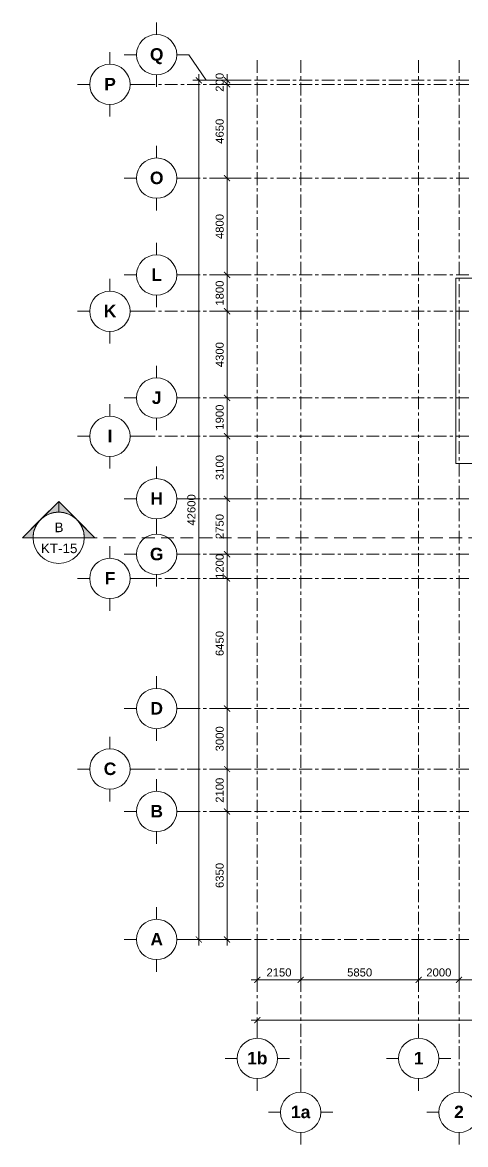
# Model space of a CAD drawing. Header units: millimetres. Extents: x -20144 to 117583, y -11426 to 48263.
# Drawn here: x 51847 to 73816, y -10168 to 45470 of the extents above; entities that cross this region are included whole.
import ezdxf

# ---------------------------------------------------------------- set-up
doc = ezdxf.new("R2010")
doc.units = ezdxf.units.MM
doc.linetypes.add('Grid Line', pattern=[22.225, 12.7, -3.175, 3.175, -3.175])
doc.linetypes.add('HIDDEN2', pattern=[4.7625, 3.175, -1.5875])
for name, color, linetype, lineweight in [('DIM', 1, 'Continuous', 5), ('G-ANNO-SYMB', 111, 'Continuous', 5), ('KH', 6, 'Continuous', 5), ('KI-HIEU-1', 151, 'Continuous', 9), ('NET-THAY', 2, 'Continuous', 15), ('TRUC', 225, 'Continuous', 5)]:
    doc.layers.add(name, color=color, linetype=linetype, lineweight=lineweight)
doc.styles.add('Arial', font='arial.ttf', dxfattribs={"height": 360})
doc.styles.add('Arial_B', font='arialbd.ttf', dxfattribs={"height": 619.047619})
doc.styles.add('TA1', font='arial.ttf')
doc.dimstyles.new('D_200_KTx2', dxfattribs={"dimtxt": 400, "dimasz": 300, "dimexe": 300, "dimexo": 300, "dimgap": 160, "dimtad": 1, "dimdec": 0, "dimzin": 9, "dimtxsty": 'TA1', "dimblk": 'ARCHTICK', "dimcen": 1, "dimdle": 300, "dimclrd": 256, "dimclre": 256, "dimclrt": 7, "dimadec": 0, "dimazin": 0, "dimtfac": 1, "dimtdec": 0, "dimtix": 1, "dimtmove": 1, "dimatfit": 3, "dimldrblk": 'ARCHTICK', "dimfxl": 1, "dimtolj": 1, "dimtzin": 0, "dimlwd": -1, "dimlwe": -1, "dimarcsym": 0})

# ---------------------------------------------------------------- blocks, each defined once
blk = doc.blocks.new('_ARCHTICK')
at = {"color": 0, "linetype": 'ByBlock', "const_width": 0.15}
blk.add_lwpolyline([(-0.5, -0.5), (0.5, 0.5)], dxfattribs=at)
blk = doc.blocks.new('*D291')
at = {"layer": 'Defpoints', "color": 0, "transparency": 16777216}
for p in [(63491, 0), (65641, 0), (65641, -2000)]:
    blk.add_point(p, dxfattribs=at)
at = {"layer": 'DIM', "transparency": 16777216}
for p, q in [((63491, -300), (63491, -2300)), ((65641, -300), (65641, -2300)), ((63191, -2000), (65941, -2000))]:
    blk.add_line(p, q, dxfattribs=at)
at = {"layer": 'DIM', "transparency": 16777216, "xscale": 300, "yscale": 300, "zscale": 300, "rotation": 180}
blk.add_blockref('_ARCHTICK', (63491, -2000), dxfattribs=at)
at = {"layer": 'DIM', "transparency": 16777216, "xscale": 300, "yscale": 300, "zscale": 300}
blk.add_blockref('_ARCHTICK', (65641, -2000), dxfattribs=at)
at = {"layer": 'DIM', "color": 7, "transparency": 16777216, "insert": (64566, -1636), "char_height": 400, "attachment_point": 5, "style": 'TA1'}
blk.add_mtext('\\A1;2150', dxfattribs=at)
blk = doc.blocks.new('*D292')
at = {"layer": 'Defpoints', "color": 0, "transparency": 16777216}
for p in [(65641, 0), (71491, 0), (71491, -2000)]:
    blk.add_point(p, dxfattribs=at)
at = {"layer": 'DIM', "transparency": 16777216}
for p, q in [((65641, -300), (65641, -2300)), ((71491, -300), (71491, -2300)), ((65341, -2000), (71791, -2000))]:
    blk.add_line(p, q, dxfattribs=at)
at = {"layer": 'DIM', "transparency": 16777216, "xscale": 300, "yscale": 300, "zscale": 300, "rotation": 180}
blk.add_blockref('_ARCHTICK', (65641, -2000), dxfattribs=at)
at = {"layer": 'DIM', "transparency": 16777216, "xscale": 300, "yscale": 300, "zscale": 300}
blk.add_blockref('_ARCHTICK', (71491, -2000), dxfattribs=at)
at = {"layer": 'DIM', "color": 7, "transparency": 16777216, "insert": (68566, -1636), "char_height": 400, "attachment_point": 5, "style": 'TA1'}
blk.add_mtext('\\A1;5850', dxfattribs=at)
blk = doc.blocks.new('*D293')
at = {"layer": 'Defpoints', "color": 0, "transparency": 16777216}
for p in [(71491, 0), (73491, 0), (73491, -2000)]:
    blk.add_point(p, dxfattribs=at)
at = {"layer": 'DIM', "transparency": 16777216}
for p, q in [((71491, -300), (71491, -2300)), ((73491, -300), (73491, -2300)), ((71191, -2000), (73791, -2000))]:
    blk.add_line(p, q, dxfattribs=at)
at = {"layer": 'DIM', "transparency": 16777216, "xscale": 300, "yscale": 300, "zscale": 300, "rotation": 180}
blk.add_blockref('_ARCHTICK', (71491, -2000), dxfattribs=at)
at = {"layer": 'DIM', "transparency": 16777216, "xscale": 300, "yscale": 300, "zscale": 300}
blk.add_blockref('_ARCHTICK', (73491, -2000), dxfattribs=at)
at = {"layer": 'DIM', "color": 7, "transparency": 16777216, "insert": (72491, -1636), "char_height": 400, "attachment_point": 5, "style": 'TA1'}
blk.add_mtext('\\A1;2000', dxfattribs=at)
blk = doc.blocks.new('*D294')
at = {"layer": 'Defpoints', "color": 0, "transparency": 16777216}
for p in [(73491, 0), (79941, 0), (79941, -2000)]:
    blk.add_point(p, dxfattribs=at)
at = {"layer": 'DIM', "transparency": 16777216}
for p, q in [((73491, -300), (73491, -2300)), ((79941, -300), (79941, -2300)), ((73191, -2000), (80241, -2000))]:
    blk.add_line(p, q, dxfattribs=at)
at = {"layer": 'DIM', "transparency": 16777216, "xscale": 300, "yscale": 300, "zscale": 300, "rotation": 180}
blk.add_blockref('_ARCHTICK', (73491, -2000), dxfattribs=at)
at = {"layer": 'DIM', "transparency": 16777216, "xscale": 300, "yscale": 300, "zscale": 300}
blk.add_blockref('_ARCHTICK', (79941, -2000), dxfattribs=at)
at = {"layer": 'DIM', "color": 7, "transparency": 16777216, "insert": (76716, -1636), "char_height": 400, "attachment_point": 5, "style": 'TA1'}
blk.add_mtext('\\A1;6450', dxfattribs=at)
blk = doc.blocks.new('*D306')
at = {"layer": 'Defpoints', "color": 0, "transparency": 16777216}
for p in [(63491, -3576), (112991, -3576), (112991, -4000)]:
    blk.add_point(p, dxfattribs=at)
at = {"layer": 'DIM', "transparency": 16777216}
for p, q in [((63491, -3876), (63491, -4300)), ((112991, -3876), (112991, -4300)), ((63191, -4000), (113291, -4000))]:
    blk.add_line(p, q, dxfattribs=at)
at = {"layer": 'DIM', "transparency": 16777216, "xscale": 300, "yscale": 300, "zscale": 300, "rotation": 180}
blk.add_blockref('_ARCHTICK', (63491, -4000), dxfattribs=at)
at = {"layer": 'DIM', "transparency": 16777216, "xscale": 300, "yscale": 300, "zscale": 300}
blk.add_blockref('_ARCHTICK', (112991, -4000), dxfattribs=at)
at = {"layer": 'DIM', "color": 7, "transparency": 16777216, "insert": (88241, -3636), "char_height": 400, "attachment_point": 5, "style": 'TA1'}
blk.add_mtext('\\A1;49500', dxfattribs=at)
blk = doc.blocks.new('*D307')
at = {"layer": 'Defpoints', "color": 0, "transparency": 16777216}
for p in [(61991, 42400), (63491, 42600), (63491, 42400)]:
    blk.add_point(p, dxfattribs=at)
at = {"layer": 'DIM', "transparency": 16777216}
for p, q in [((61991, 42600), (61991, 42900)), ((63191, 42600), (61691, 42600)), ((63191, 42400), (61691, 42400)), ((61991, 42600), (61991, 42400)), ((61991, 42400), (61991, 42100))]:
    blk.add_line(p, q, dxfattribs=at)
at = {"layer": 'DIM', "transparency": 16777216, "xscale": 300, "yscale": 300, "zscale": 300}
for p, rotation in [((61991, 42600), 270), ((61991, 42400), 90)]:
    blk.add_blockref('_ARCHTICK', p, dxfattribs=dict(at, rotation=rotation))
at = {"layer": 'DIM', "color": 7, "transparency": 16777216, "insert": (61627, 42500), "char_height": 400, "attachment_point": 5, "rotation": 90, "style": 'TA1'}
blk.add_mtext('\\A1;200', dxfattribs=at)
blk = doc.blocks.new('*D308')
at = {"layer": 'Defpoints', "color": 0, "transparency": 16777216}
for p in [(63491, 42400), (61991, 37750), (63491, 37750)]:
    blk.add_point(p, dxfattribs=at)
at = {"layer": 'DIM', "transparency": 16777216}
for p, q in [((63191, 42400), (61691, 42400)), ((61991, 42700), (61991, 37450)), ((63191, 37750), (61691, 37750))]:
    blk.add_line(p, q, dxfattribs=at)
at = {"layer": 'DIM', "transparency": 16777216, "xscale": 300, "yscale": 300, "zscale": 300}
for p, rotation in [((61991, 42400), 90), ((61991, 37750), 270)]:
    blk.add_blockref('_ARCHTICK', p, dxfattribs=dict(at, rotation=rotation))
at = {"layer": 'DIM', "color": 7, "transparency": 16777216, "insert": (61627, 40075), "char_height": 400, "attachment_point": 5, "rotation": 90, "style": 'TA1'}
blk.add_mtext('\\A1;4650', dxfattribs=at)
blk = doc.blocks.new('*D309')
at = {"layer": 'Defpoints', "color": 0, "transparency": 16777216}
for p in [(63491, 37750), (61991, 32950), (63491, 32950)]:
    blk.add_point(p, dxfattribs=at)
at = {"layer": 'DIM', "transparency": 16777216}
for p, q in [((61991, 38050), (61991, 32650)), ((63191, 37750), (61691, 37750)), ((63191, 32950), (61691, 32950))]:
    blk.add_line(p, q, dxfattribs=at)
at = {"layer": 'DIM', "transparency": 16777216, "xscale": 300, "yscale": 300, "zscale": 300}
for p, rotation in [((61991, 37750), 90), ((61991, 32950), 270)]:
    blk.add_blockref('_ARCHTICK', p, dxfattribs=dict(at, rotation=rotation))
at = {"layer": 'DIM', "color": 7, "transparency": 16777216, "insert": (61627, 35350), "char_height": 400, "attachment_point": 5, "rotation": 90, "style": 'TA1'}
blk.add_mtext('\\A1;4800', dxfattribs=at)
blk = doc.blocks.new('*D310')
at = {"layer": 'Defpoints', "color": 0, "transparency": 16777216}
for p in [(63491, 32950), (61991, 31150), (63491, 31150)]:
    blk.add_point(p, dxfattribs=at)
at = {"layer": 'DIM', "transparency": 16777216}
for p, q in [((63191, 32950), (61691, 32950)), ((61991, 33250), (61991, 30850)), ((63191, 31150), (61691, 31150))]:
    blk.add_line(p, q, dxfattribs=at)
at = {"layer": 'DIM', "transparency": 16777216, "xscale": 300, "yscale": 300, "zscale": 300}
for p, rotation in [((61991, 32950), 90), ((61991, 31150), 270)]:
    blk.add_blockref('_ARCHTICK', p, dxfattribs=dict(at, rotation=rotation))
at = {"layer": 'DIM', "color": 7, "transparency": 16777216, "insert": (61627, 32050), "char_height": 400, "attachment_point": 5, "rotation": 90, "style": 'TA1'}
blk.add_mtext('\\A1;1800', dxfattribs=at)
blk = doc.blocks.new('*D311')
at = {"layer": 'Defpoints', "color": 0, "transparency": 16777216}
for p in [(63491, 31150), (61991, 26850), (63491, 26850)]:
    blk.add_point(p, dxfattribs=at)
at = {"layer": 'DIM', "transparency": 16777216}
for p, q in [((61991, 31450), (61991, 26550)), ((63191, 31150), (61691, 31150)), ((63191, 26850), (61691, 26850))]:
    blk.add_line(p, q, dxfattribs=at)
at = {"layer": 'DIM', "transparency": 16777216, "xscale": 300, "yscale": 300, "zscale": 300}
for p, rotation in [((61991, 31150), 90), ((61991, 26850), 270)]:
    blk.add_blockref('_ARCHTICK', p, dxfattribs=dict(at, rotation=rotation))
at = {"layer": 'DIM', "color": 7, "transparency": 16777216, "insert": (61627, 29000), "char_height": 400, "attachment_point": 5, "rotation": 90, "style": 'TA1'}
blk.add_mtext('\\A1;4300', dxfattribs=at)
blk = doc.blocks.new('*D312')
at = {"layer": 'Defpoints', "color": 0, "transparency": 16777216}
for p in [(63491, 26850), (61991, 24950), (63491, 24950)]:
    blk.add_point(p, dxfattribs=at)
at = {"layer": 'DIM', "transparency": 16777216}
for p, q in [((63191, 26850), (61691, 26850)), ((61991, 27150), (61991, 24650)), ((63191, 24950), (61691, 24950))]:
    blk.add_line(p, q, dxfattribs=at)
at = {"layer": 'DIM', "transparency": 16777216, "xscale": 300, "yscale": 300, "zscale": 300}
for p, rotation in [((61991, 26850), 90), ((61991, 24950), 270)]:
    blk.add_blockref('_ARCHTICK', p, dxfattribs=dict(at, rotation=rotation))
at = {"layer": 'DIM', "color": 7, "transparency": 16777216, "insert": (61627, 25900), "char_height": 400, "attachment_point": 5, "rotation": 90, "style": 'TA1'}
blk.add_mtext('\\A1;1900', dxfattribs=at)
blk = doc.blocks.new('*D313')
at = {"layer": 'Defpoints', "color": 0, "transparency": 16777216}
for p in [(63491, 24950), (61991, 21850), (63491, 21850)]:
    blk.add_point(p, dxfattribs=at)
at = {"layer": 'DIM', "transparency": 16777216}
for p, q in [((61991, 25250), (61991, 21550)), ((63191, 24950), (61691, 24950)), ((63191, 21850), (61691, 21850))]:
    blk.add_line(p, q, dxfattribs=at)
at = {"layer": 'DIM', "transparency": 16777216, "xscale": 300, "yscale": 300, "zscale": 300}
for p, rotation in [((61991, 24950), 90), ((61991, 21850), 270)]:
    blk.add_blockref('_ARCHTICK', p, dxfattribs=dict(at, rotation=rotation))
at = {"layer": 'DIM', "color": 7, "transparency": 16777216, "insert": (61627, 23400), "char_height": 400, "attachment_point": 5, "rotation": 90, "style": 'TA1'}
blk.add_mtext('\\A1;3100', dxfattribs=at)
blk = doc.blocks.new('*D314')
at = {"layer": 'Defpoints', "color": 0, "transparency": 16777216}
for p in [(63491, 21850), (61991, 19100), (63491, 19100)]:
    blk.add_point(p, dxfattribs=at)
at = {"layer": 'DIM', "transparency": 16777216}
for p, q in [((63191, 21850), (61691, 21850)), ((61991, 22150), (61991, 18800)), ((63191, 19100), (61691, 19100))]:
    blk.add_line(p, q, dxfattribs=at)
at = {"layer": 'DIM', "transparency": 16777216, "xscale": 300, "yscale": 300, "zscale": 300}
for p, rotation in [((61991, 21850), 90), ((61991, 19100), 270)]:
    blk.add_blockref('_ARCHTICK', p, dxfattribs=dict(at, rotation=rotation))
at = {"layer": 'DIM', "color": 7, "transparency": 16777216, "insert": (61627, 20475), "char_height": 400, "attachment_point": 5, "rotation": 90, "style": 'TA1'}
blk.add_mtext('\\A1;2750', dxfattribs=at)
blk = doc.blocks.new('*D315')
at = {"layer": 'Defpoints', "color": 0, "transparency": 16777216}
for p in [(63491, 19100), (61991, 17900), (63491, 17900)]:
    blk.add_point(p, dxfattribs=at)
at = {"layer": 'DIM', "transparency": 16777216}
for p, q in [((63191, 19100), (61691, 19100)), ((61991, 19100), (61991, 19400)), ((61991, 19100), (61991, 17900)), ((63191, 17900), (61691, 17900)), ((61991, 17900), (61991, 17600))]:
    blk.add_line(p, q, dxfattribs=at)
at = {"layer": 'DIM', "transparency": 16777216, "xscale": 300, "yscale": 300, "zscale": 300}
for p, rotation in [((61991, 19100), 270), ((61991, 17900), 90)]:
    blk.add_blockref('_ARCHTICK', p, dxfattribs=dict(at, rotation=rotation))
at = {"layer": 'DIM', "color": 7, "transparency": 16777216, "insert": (61627, 18500), "char_height": 400, "attachment_point": 5, "rotation": 90, "style": 'TA1'}
blk.add_mtext('\\A1;1200', dxfattribs=at)
blk = doc.blocks.new('*D316')
at = {"layer": 'Defpoints', "color": 0, "transparency": 16777216}
for p in [(63491, 17900), (61991, 11450), (63491, 11450)]:
    blk.add_point(p, dxfattribs=at)
at = {"layer": 'DIM', "transparency": 16777216}
for p, q in [((63191, 17900), (61691, 17900)), ((61991, 18200), (61991, 11150)), ((63191, 11450), (61691, 11450))]:
    blk.add_line(p, q, dxfattribs=at)
at = {"layer": 'DIM', "transparency": 16777216, "xscale": 300, "yscale": 300, "zscale": 300}
for p, rotation in [((61991, 17900), 90), ((61991, 11450), 270)]:
    blk.add_blockref('_ARCHTICK', p, dxfattribs=dict(at, rotation=rotation))
at = {"layer": 'DIM', "color": 7, "transparency": 16777216, "insert": (61627, 14675), "char_height": 400, "attachment_point": 5, "rotation": 90, "style": 'TA1'}
blk.add_mtext('\\A1;6450', dxfattribs=at)
blk = doc.blocks.new('*D317')
at = {"layer": 'Defpoints', "color": 0, "transparency": 16777216}
for p in [(63491, 11450), (61991, 8450), (63491, 8450)]:
    blk.add_point(p, dxfattribs=at)
at = {"layer": 'DIM', "transparency": 16777216}
for p, q in [((61991, 11750), (61991, 8150)), ((63191, 11450), (61691, 11450)), ((63191, 8450), (61691, 8450))]:
    blk.add_line(p, q, dxfattribs=at)
at = {"layer": 'DIM', "transparency": 16777216, "xscale": 300, "yscale": 300, "zscale": 300}
for p, rotation in [((61991, 11450), 90), ((61991, 8450), 270)]:
    blk.add_blockref('_ARCHTICK', p, dxfattribs=dict(at, rotation=rotation))
at = {"layer": 'DIM', "color": 7, "transparency": 16777216, "insert": (61627, 9950), "char_height": 400, "attachment_point": 5, "rotation": 90, "style": 'TA1'}
blk.add_mtext('\\A1;3000', dxfattribs=at)
blk = doc.blocks.new('*D288')
at = {"layer": 'Defpoints', "color": 0, "transparency": 16777216}
for p in [(63491, 8450), (61991, 6350), (63491, 6350)]:
    blk.add_point(p, dxfattribs=at)
at = {"layer": 'DIM', "transparency": 16777216}
for p, q in [((63191, 8450), (61691, 8450)), ((61991, 8750), (61991, 6050)), ((63191, 6350), (61691, 6350))]:
    blk.add_line(p, q, dxfattribs=at)
at = {"layer": 'DIM', "transparency": 16777216, "xscale": 300, "yscale": 300, "zscale": 300}
for p, rotation in [((61991, 8450), 90), ((61991, 6350), 270)]:
    blk.add_blockref('_ARCHTICK', p, dxfattribs=dict(at, rotation=rotation))
at = {"layer": 'DIM', "color": 7, "transparency": 16777216, "insert": (61627, 7400), "char_height": 400, "attachment_point": 5, "rotation": 90, "style": 'TA1'}
blk.add_mtext('\\A1;2100', dxfattribs=at)
blk = doc.blocks.new('*D289')
at = {"layer": 'Defpoints', "color": 0, "transparency": 16777216}
for p in [(63491, 6350), (61991, 0), (63491, 0)]:
    blk.add_point(p, dxfattribs=at)
at = {"layer": 'DIM', "transparency": 16777216}
for p, q in [((63191, 6350), (61691, 6350)), ((61991, 6650), (61991, -300)), ((63191, 0), (61691, 0))]:
    blk.add_line(p, q, dxfattribs=at)
at = {"layer": 'DIM', "transparency": 16777216, "xscale": 300, "yscale": 300, "zscale": 300}
for p, rotation in [((61991, 6350), 90), ((61991, 0), 270)]:
    blk.add_blockref('_ARCHTICK', p, dxfattribs=dict(at, rotation=rotation))
at = {"layer": 'DIM', "color": 7, "transparency": 16777216, "insert": (61627, 3175), "char_height": 400, "attachment_point": 5, "rotation": 90, "style": 'TA1'}
blk.add_mtext('\\A1;6350', dxfattribs=at)
blk = doc.blocks.new('*D290')
at = {"layer": 'Defpoints', "color": 0, "transparency": 16777216}
for p in [(63491, 42600), (60591, 0), (63491, 0)]:
    blk.add_point(p, dxfattribs=at)
at = {"layer": 'DIM', "transparency": 16777216}
for p, q in [((60591, 42900), (60591, -300)), ((63191, 42600), (60291, 42600)), ((63191, 0), (60291, 0))]:
    blk.add_line(p, q, dxfattribs=at)
at = {"layer": 'DIM', "transparency": 16777216, "xscale": 300, "yscale": 300, "zscale": 300}
for p, rotation in [((60591, 42600), 90), ((60591, 0), 270)]:
    blk.add_blockref('_ARCHTICK', p, dxfattribs=dict(at, rotation=rotation))
at = {"layer": 'DIM', "color": 7, "transparency": 16777216, "insert": (60227, 21300), "char_height": 400, "attachment_point": 5, "rotation": 90, "style": 'TA1'}
blk.add_mtext('\\A1;42600', dxfattribs=at)
blk = doc.blocks.new('Grid - FamilyAL-KH TRUC-550400-MẶT BẰNG HẦM 2')
at = {"layer": 'KH'}
for p, q in [((0, 7), (0, 4)), ((-8, -1), (-5, -1)), ((8, -1), (5, -1)), ((0, -9), (0, -6))]:
    blk.add_line(p, q, dxfattribs=at)
blk.add_circle((0, -1), 5, dxfattribs=at)
blk = doc.blocks.new('Section - Section Head - Filled-317961-MẶT BẰNG TẦNG 1')
at = {"layer": 'G-ANNO-SYMB'}
h = blk.add_hatch(color=256, dxfattribs=at)
edge = h.paths.add_edge_path(flags=0)
edge.add_line((-10.84, 4.49), (-6.35, 8.98))
edge.add_line((-6.35, 8.98), (-6.35, 6.35))
edge.add_arc((-6.35, 0), 6.35, 90, 135)
h = blk.add_hatch(color=256, dxfattribs=at)
edge = h.paths.add_edge_path(flags=0)
edge.add_arc((-6.35, 0), 6.35, 45, 90)
edge.add_line((-6.35, 6.35), (-6.35, 8.98))
edge.add_line((-6.35, 8.98), (-1.86, 4.49))
h = blk.add_hatch(color=256, dxfattribs=at)
edge = h.paths.add_edge_path(flags=0)
edge.add_arc((-6.35, 0), 6.36, 137.9216, 180)
edge.add_line((-12.71, 0), (-15.33, 0))
edge.add_line((-15.33, 0), (-11.07, 4.26))
h = blk.add_hatch(color=256, dxfattribs=at)
edge = h.paths.add_edge_path(flags=0)
edge.add_line((-1.63, 4.26), (2.63, 0))
edge.add_line((2.63, 0), (0.01, 0))
edge.add_arc((-6.35, 0), 6.36, 0, 42.0784)
for p, q in [((-6.35, 8.98), (-15.33, 0)), ((-6.35, 8.98), (-10.84, 4.49)), ((-6.35, 8.98), (2.63, 0)), ((-6.35, 6.35), (-6.35, 8.98)), ((-1.86, 4.49), (-6.35, 8.98)), ((-6.35, 8.98), (-6.35, 6.35)), ((-11.07, 4.26), (-15.33, 0)), ((2.63, 0), (-1.63, 4.26)), ((-15.33, 0), (-12.71, 0)), ((0.01, 0), (2.63, 0)), ((-12.7, 0), (-15.33, 0)), ((0, 0), (2.63, 0))]:
    blk.add_line(p, q, dxfattribs=at)
for radius, start, end in [(6.35, 360, 180), (6.35, 90, 135), (6.35, 45, 90), (6.36, 137.9216, 180), (6.36, 0, 42.0784), (6.35, 180, 360)]:
    blk.add_arc((-6.35, 0), radius, start, end, dxfattribs=at)

msp = doc.modelspace()

# ---------------------------------------------------------------- linework, layer by layer
at = {"layer": 'G-ANNO-SYMB'}
msp.add_line((52372.9, 19919), (54912.9, 19919), dxfattribs=at)
at = {"layer": 'KI-HIEU-1', "linetype": 'HIDDEN2', "ltscale": 200}
msp.add_line((54912.9, 19919), (114516.9, 19919), dxfattribs=at)
at = {"layer": 'NET-THAY', "lineweight": 9}
for p, q in [((76440.8, 32797), (73340.9, 32797)), ((73340.9, 32797), (73340.9, 23597.1)), ((73340.9, 23597.1), (77815.7, 23597.1))]:
    msp.add_line(p, q, dxfattribs=at)
at = {"layer": 'TRUC'}
msp.add_line((60954, 42599.9), (60097.9, 43869.9), dxfattribs=at)
at = {"layer": 'TRUC', "linetype": 'Grid Line', "ltscale": 50}
for p, q in [((63490.9, 43599.9), (63490.9, -4500.1)), ((65640.9, 43599.9), (65640.9, -7167.6)), ((71490.9, 43599.9), (71490.9, -4500.1)), ((73490.9, 43599.9), (73490.9, -7167.6)), ((113990.9, 42399.9), (57583.3, 42399.9)), ((113990.9, 42599.9), (60954, 42599.9)), ((113990.9, 37749.9), (59897.9, 37749.9)), ((113990.9, 32949.9), (59897.9, 32949.9)), ((113990.9, 31149.9), (57583.3, 31149.9)), ((113990.9, 26849.9), (59897.9, 26849.9)), ((113990.9, 24949.9), (57583.3, 24949.9)), ((113990.9, 21849.9), (59897.9, 21849.9)), ((113990.9, 19099.9), (59897.9, 19099.9)), ((113990.9, 17899.9), (57583.3, 17899.9)), ((113990.9, 11449.9), (59897.9, 11449.9)), ((113990.9, 8449.9), (57583.3, 8449.9)), ((113990.9, 6349.9), (59897.9, 6349.9)), ((113990.9, -0.1), (59897.9, -0.1))]:
    msp.add_line(p, q, dxfattribs=at)

# ---------------------------------------------------------------- block references
at = {"lineweight": 5}
for p, xscale, yscale, zscale, rotation in [((58297.9, 43869.9), 200.0000000000002, 200.0000000000002, 200.0000000000002, 90), ((55983.3, 42399.9), 200.0000000000002, 200.0000000000002, 200.0000000000002, 90), ((58297.9, 37749.9), 200.0000000000002, 200.0000000000002, 200.0000000000002, 90), ((58297.9, 32949.9), 200.0000000000002, 200.0000000000002, 200.0000000000002, 90), ((55983.3, 31149.9), 200.0000000000002, 200.0000000000002, 200.0000000000002, 90), ((58297.9, 26849.9), 200.0000000000002, 200.0000000000002, 200.0000000000002, 90), ((55983.3, 24949.9), 200.0000000000002, 200.0000000000002, 200.0000000000002, 90), ((58297.9, 21849.9), 200.0000000000002, 200.0000000000002, 200.0000000000002, 90), ((58297.9, 19099.9), 200.0000000000002, 200.0000000000002, 200.0000000000002, 90), ((55983.3, 17899.9), 200.0000000000002, 200.0000000000002, 200.0000000000002, 90), ((58297.9, 11449.9), 200.0000000000002, 200.0000000000002, 200.0000000000002, 90), ((55983.3, 8449.9), 200.0000000000002, 200.0000000000002, 200.0000000000002, 90), ((58297.9, 6349.9), 200.0000000000002, 200.0000000000002, 200.0000000000002, 90), ((58297.9, -0.1), 200.0000000000002, 200.0000000000002, 200.0000000000002, 90), ((63490.9, -6100.1), 199.9999999999999, 199.9999999999999, 199.9999999999999, 180), ((71490.9, -6100.1), 199.9999999999999, 199.9999999999999, 199.9999999999999, 180), ((65640.9, -8767.6), 199.9999999999999, 199.9999999999999, 199.9999999999999, 180), ((73490.9, -8767.6), 199.9999999999999, 199.9999999999999, 199.9999999999999, 180)]:
    msp.add_blockref('Grid - FamilyAL-KH TRUC-550400-MẶT BẰNG HẦM 2', p, dxfattribs=dict(at, xscale=xscale, yscale=yscale, zscale=zscale, rotation=rotation))
at = {"layer": 'G-ANNO-SYMB', "xscale": 199.9999999999999, "yscale": 199.9999999999999, "zscale": 199.9999999999999}
msp.add_blockref('Section - Section Head - Filled-317961-MẶT BẰNG TẦNG 1', (54912.9, 19919), dxfattribs=at)

# ---------------------------------------------------------------- texts
at = {"layer": 'G-ANNO-SYMB', "attachment_point": 2, "line_spacing_factor": 0.941778, "style": 'Arial'}
for s, insert, char_height, width in [('B', (53659.2, 20672.3), 476.2, 443.133), ('KT-15', (53667.2, 19633.2), 476.25, 2240.682)]:
    msp.add_mtext(s, dxfattribs=dict(at, insert=insert, char_height=char_height, width=width))
at = {"layer": 'KH', "attachment_point": 2, "line_spacing_factor": 0.941778, "style": 'Arial_B'}
for s, insert, char_height, width in [('\\fArial|b1|i0|c0|p34|;Q', (58503.1, 44192.4), 619.048, 785.949), ('\\fArial|b1|i0|c0|p34|;P', (56188.5, 42722.4), 619.048, 668.424), ('\\fArial|b1|i0|c0|p34|;O', (58503.1, 38072.4), 619.048, 785.949), ('\\fArial|b1|i0|c0|p34|;L', (58503.1, 33272.4), 619.048, 617.007), ('\\fArial|b1|i0|c0|p34|;K', (56188.5, 31472.4), 619.048, 727.186), ('\\fArial|b1|i0|c0|p34|;J', (58503.1, 27172.4), 619.048, 558.244), ('\\fArial|b1|i0|c0|p34|;I', (56188.5, 25272.4), 619.048, 279.122), ('\\fArial|b1|i0|c0|p34|;H', (58503.1, 22172.4), 619.048, 727.186), ('\\fArial|b1|i0|c0|p34|;G', (58503.1, 19422.4), 619.048, 785.949), ('\\fArial|b1|i0|c0|p34|;F', (56188.5, 18222.4), 619.048, 617.007), ('\\fArial|b1|i0|c0|p34|;D', (58503.1, 11772.4), 619.048, 727.186), ('\\fArial|b1|i0|c0|p34|;C', (56188.5, 8772.4), 619.048, 727.186), ('\\fArial|b1|i0|c0|p34|;B', (58503.1, 6672.4), 619.048, 727.186), ('\\fArial|b1|i0|c0|p34|;A', (58503.1, 322.4), 619.048, 705.15), ('1b', (63491.1, -5572.2), 619.05, 1175.251), ('\\fArial|b1|i0|c0|p34|;1', (71491.1, -5572.2), 619.048, 558.244), ('1a', (65641.1, -8239.8), 619.05, 1116.488), ('\\fArial|b1|i0|c0|p34|;2', (73491.1, -8239.8), 619.048, 558.244)]:
    msp.add_mtext(s, dxfattribs=dict(at, insert=insert, char_height=char_height, width=width))

# ---------------------------------------------------------------- dimensions: what is measured, and where the dimension line sits
at = {"layer": 'DIM'}
for base, p1, p2, picture, middle in [((60590.9, -0.1), (63490.9, 42599.9), (63490.9, -0.1), '*D290', (60226.6, 21299.9)), ((61990.9, 42399.9), (63490.9, 42599.9), (63490.9, 42399.9), '*D307', (61626.6, 42499.9)), ((61990.9, 37749.9), (63490.9, 42399.9), (63490.9, 37749.9), '*D308', (61626.6, 40074.9)), ((61990.9, 32949.9), (63490.9, 37749.9), (63490.9, 32949.9), '*D309', (61626.6, 35349.9)), ((61990.9, 31149.9), (63490.9, 32949.9), (63490.9, 31149.9), '*D310', (61626.6, 32049.9)), ((61990.9, 26849.9), (63490.9, 31149.9), (63490.9, 26849.9), '*D311', (61626.5, 28999.9)), ((61990.9, 24949.9), (63490.9, 26849.9), (63490.9, 24949.9), '*D312', (61626.6, 25899.9)), ((61990.9, 21849.9), (63490.9, 24949.9), (63490.9, 21849.9), '*D313', (61626.5, 23399.9)), ((61990.9, 19099.9), (63490.9, 21849.9), (63490.9, 19099.9), '*D314', (61626.6, 20474.9)), ((61990.9, 17899.9), (63490.9, 19099.9), (63490.9, 17899.9), '*D315', (61626.6, 18499.9)), ((61990.9, 11449.9), (63490.9, 17899.9), (63490.9, 11449.9), '*D316', (61626.6, 14674.9)), ((61990.9, 8449.9), (63490.9, 11449.9), (63490.9, 8449.9), '*D317', (61626.5, 9949.9)), ((61990.9, 6349.9), (63490.9, 8449.9), (63490.9, 6349.9), '*D288', (61626.6, 7399.9)), ((61990.9, -0.1), (63490.9, 6349.9), (63490.9, -0.1), '*D289', (61626.5, 3174.9))]:
    dim = msp.add_linear_dim(base=base, p1=p1, p2=p2, angle=90, dimstyle='D_200_KTx2', dxfattribs=at)
    dim.commit()
    dim.dimension.update_dxf_attribs({"geometry": picture, "text_midpoint": middle})
for base, p1, p2, picture, middle in [((65640.9, -2000.1), (63490.9, -0.1), (65640.9, -0.1), '*D291', (64565.9, -1635.8)), ((71490.9, -2000.1), (65640.9, -0.1), (71490.9, -0.1), '*D292', (68565.9, -1635.8)), ((73490.9, -2000.1), (71490.9, -0.1), (73490.9, -0.1), '*D293', (72490.9, -1635.8)), ((79940.9, -2000.1), (73490.9, -0.1), (79940.9, -0.1), '*D294', (76715.9, -1635.8)), ((112990.9, -4000.1), (63490.9, -3575.8), (112990.9, -3575.8), '*D306', (88240.9, -3635.8))]:
    dim = msp.add_linear_dim(base=base, p1=p1, p2=p2, dimstyle='D_200_KTx2', dxfattribs=at)
    dim.commit()
    dim.dimension.update_dxf_attribs({"geometry": picture, "text_midpoint": middle})

doc.saveas('drawing.dxf')
